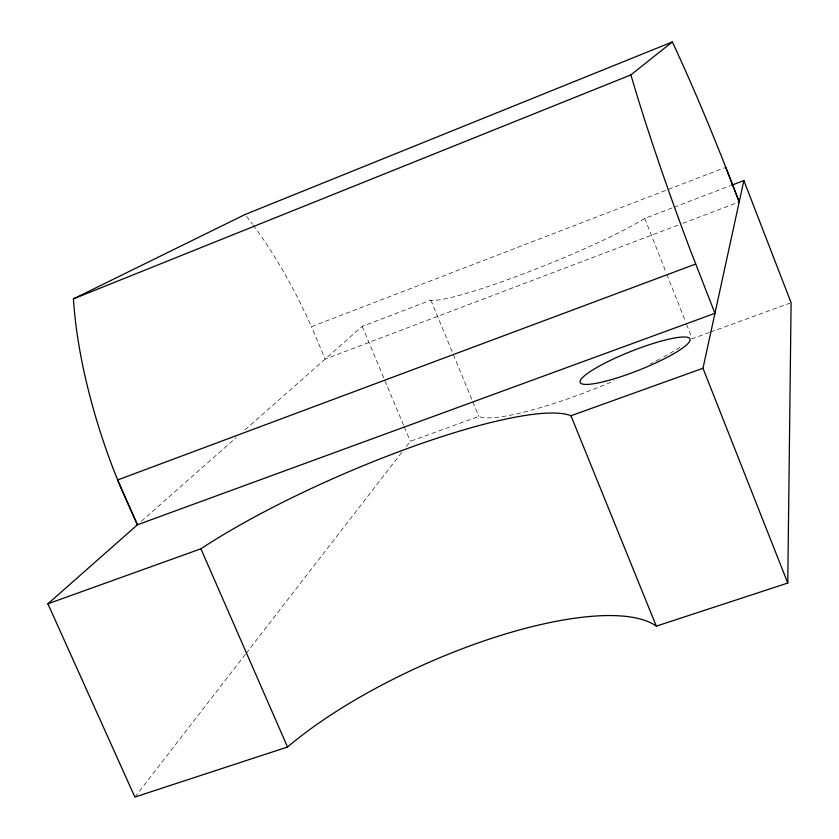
<?xml version="1.0" encoding="UTF-8"?>
<svg xmlns="http://www.w3.org/2000/svg" width="839" height="839" viewBox="0 0 839 839"><rect width="100%" height="100%" fill="white"/><g stroke="black" fill="none" stroke-linecap="round" stroke-linejoin="round"><path stroke-width="0.63" stroke-dasharray="4.2 3.15" d="M134.88 797.05L245.376 654.347M246.184 653.308L402.311 451.665M406.317 446.495L410.323 441.324L478.828 416.396A122.347 20.503 -21.8 0 0 614.274 380.759M141.34 521.334L236.179 437.612M244.988 429.851L362.238 326.361L430.879 300.131A123.375 12.47 -22 0 0 526.546 272.696A123.375 12.47 -22 0 0 644.761 218.413L672.899 207.653M253.189 225.083A250.588 87.843 69.2 0 1 307.714 318.369L311.489 326.686L724.571 167.779M674.126 207.191L730.412 185.681M677.954 225.188L325.154 359.082L311.489 326.686M682.862 223.331L739.211 201.937M709.333 332.506L692.248 338.725L686.019 322.931M710.56 332.066L789.877 303.194M362.238 326.361L403.811 425.761M404.314 426.957L410.323 441.324M430.879 300.131L452.85 353.418M453.354 354.635L472.336 400.654M472.839 401.86L478.828 416.396M644.761 218.413L666.344 273.094M666.827 274.311L685.536 321.715M679.947 347.304A122.347 20.503 -21.8 0 1 660.524 358.62M659.433 359.207A122.347 20.503 -21.8 0 1 650.267 363.99M246.488 216.399A250.588 87.843 69.2 0 1 252.445 224.097"/><path stroke-width="1.26" d="M725.787 167.307L739.211 201.937L722.253 158.34A267.18 23.104 69.3 0 0 672.312 41.95L630.897 74.891A287.42 26.743 69.4 0 0 690.644 250.976L714.954 313.314L137.428 524.784L47.896 603.807L134.88 797.05L287.536 747.014A232.183 73.087 -24.1 0 1 491.958 638.238A232.183 73.087 -24.1 0 1 656.318 626.135L787.769 583.042L791.104 302.753L743.868 180.542L731.629 185.22M787.769 583.042L702.988 368.269L743.868 180.542M695.636 264.065L117.67 479.96L137.428 524.784L120.575 487.281L112.887 467.931A268.291 100.701 69.4 0 1 73.433 298.862L244.998 214.543L672.312 41.95M73.433 298.862L630.897 74.891M47.896 603.807L200.909 548.79A235.906 45.138 -23.4 0 1 411.97 446.883A235.906 45.138 -23.4 0 1 570.96 415.745L702.988 368.269M200.909 548.79L287.536 747.014M570.96 415.745L656.318 626.135M604.814 381.409A59.034 10.183 -21.6 0 0 690.015 340.414A59.034 10.183 -21.6 0 0 610.404 360.382A59.034 10.183 -21.6 0 0 604.814 381.409"/></g></svg>
